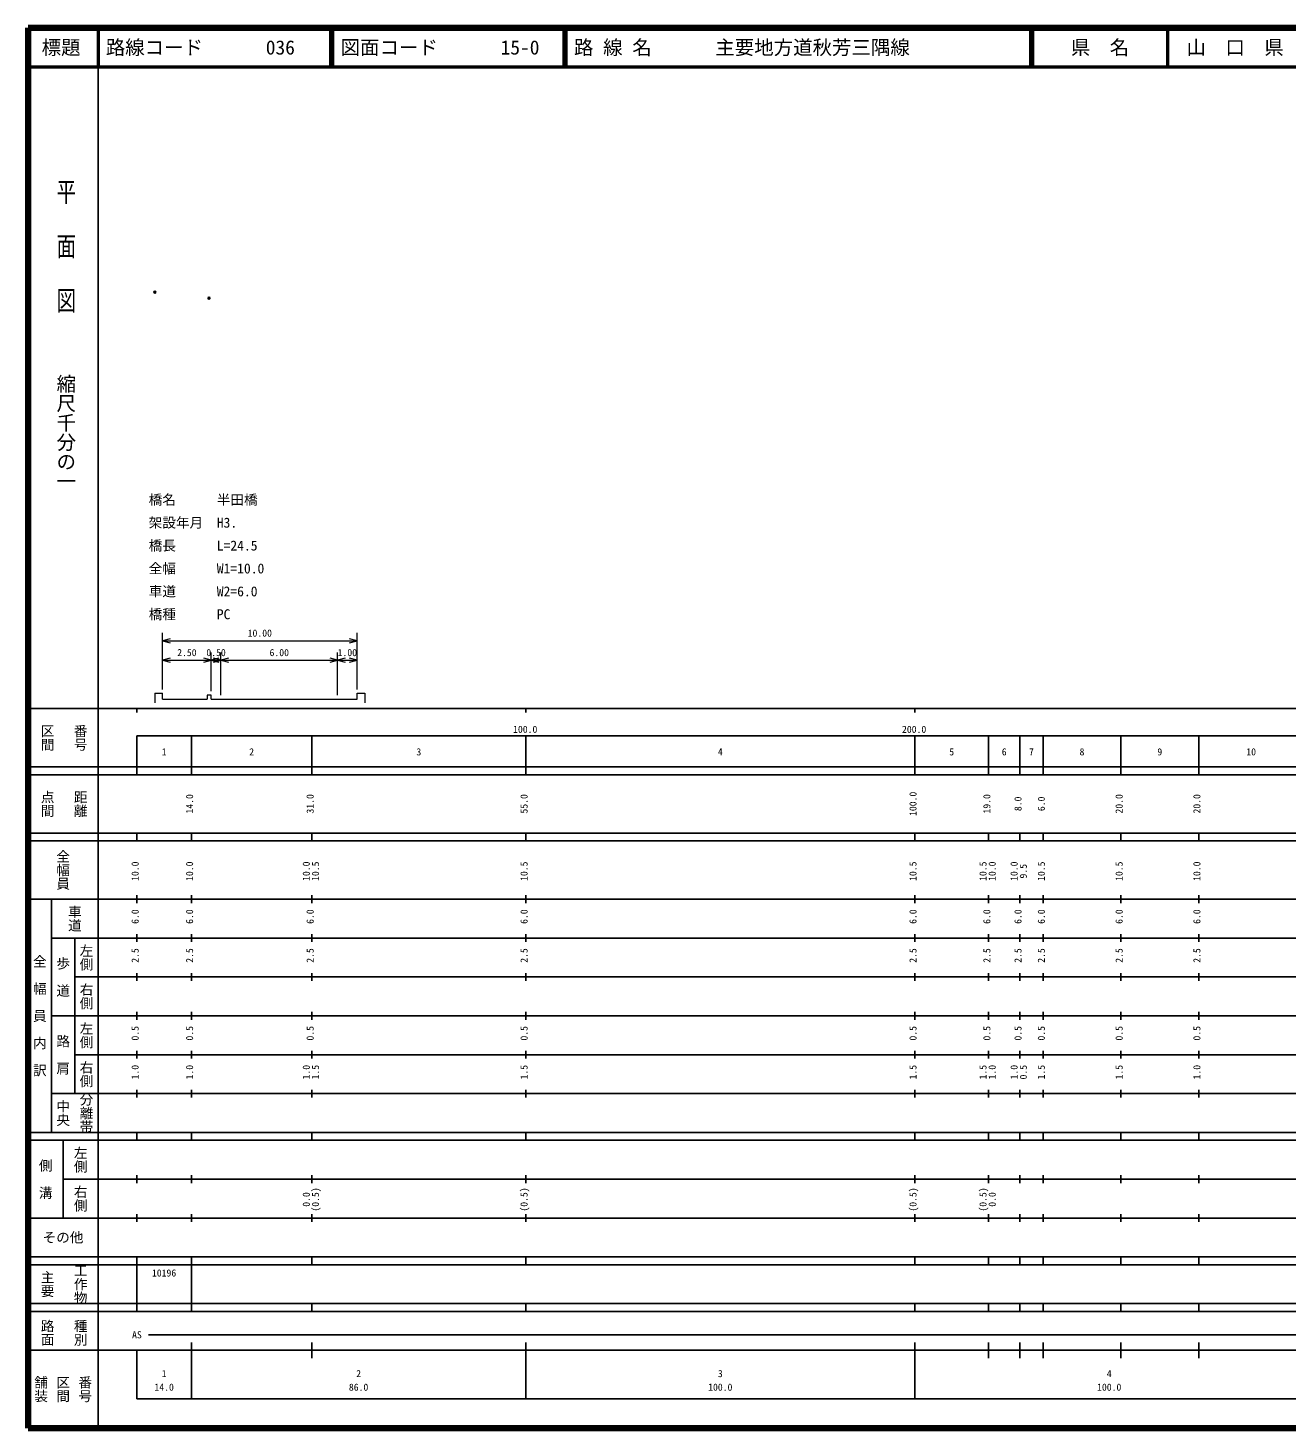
# Model space of a CAD drawing. Units: millimetres on the paper, with parts at other scales. Extents: x 40 to 680, y 20 to 380.
# Drawn here: x 40 to 363.7, y 20 to 380 of the extents above; entities that cross this region are included whole.
import ezdxf
from ezdxf.enums import TextEntityAlignment as Align

# ---------------------------------------------------------------- set-up
doc = ezdxf.new("R2010")
doc.units = ezdxf.units.MM
doc.header["$PDMODE"] = 32
doc.header["$PDSIZE"] = 0.5
doc.layers.add('S-OTRS', color=6, linetype='Continuous')
doc.layers.add('S-TTL-TXT', color=7, linetype='Continuous')
for name, color, linetype, lineweight in [('S-STR-HTXT', 7, 'Continuous', 13), ('S-TTL', 2, 'Continuous', 140), ('S-TTL-BAND', 7, 'Continuous', 25), ('S-TTL-LINE', 7, 'Continuous', 50)]:
    doc.layers.add(name, color=color, linetype=linetype, lineweight=lineweight)
doc.styles.add('@ＭＳ ゴシック', font='')
doc.styles.add('ＭＳ ゴシック', font='')
doc.styles.get('@ＭＳ ゴシック').set_extended_font_data('@MS Gothic')
doc.styles.get('ＭＳ ゴシック').set_extended_font_data('MS Gothic')

msp = doc.modelspace()

# ---------------------------------------------------------------- linework, layer by layer
at = {"layer": 'S-OTRS'}
for p in [(72.634, 312.082), (86.543, 310.496)]:
    msp.add_point(p, dxfattribs=at)
at = {"layer": 'S-STR-HTXT'}
for p, q in [((74.602, 209.933), (74.602, 224.433)), ((124.602, 209.933), (124.602, 224.433)), ((76.533, 222.95), (74.602, 222.433)), ((74.602, 222.433), (124.602, 222.433)), ((74.602, 222.433), (76.533, 221.915)), ((124.602, 222.433), (122.67, 222.95)), ((122.67, 221.915), (124.602, 222.433)), ((76.533, 217.95), (74.602, 217.433)), ((74.602, 217.433), (87.102, 217.433)), ((74.602, 217.433), (76.533, 216.915)), ((87.102, 217.433), (85.17, 217.95)), ((85.17, 216.915), (87.102, 217.433)), ((87.102, 209.433), (87.102, 219.433)), ((89.033, 217.95), (87.102, 217.433)), ((87.102, 217.433), (89.602, 217.433)), ((87.102, 217.433), (89.033, 216.915)), ((89.602, 217.433), (87.67, 217.95)), ((87.67, 216.915), (89.602, 217.433)), ((89.602, 208.433), (89.602, 219.433)), ((91.533, 217.95), (89.602, 217.433)), ((89.602, 217.433), (119.602, 217.433)), ((89.602, 217.433), (91.533, 216.915)), ((119.602, 217.433), (117.67, 217.95)), ((117.67, 216.915), (119.602, 217.433)), ((119.602, 208.433), (119.602, 219.433)), ((121.533, 217.95), (119.602, 217.433)), ((119.602, 217.433), (124.602, 217.433)), ((119.602, 217.433), (121.533, 216.915)), ((124.602, 217.433), (122.67, 217.95)), ((122.67, 216.915), (124.602, 217.433)), ((72.602, 208.933), (74.602, 208.933)), ((72.602, 208.933), (72.602, 206.433)), ((74.602, 207.433), (74.602, 208.933)), ((124.602, 207.433), (124.602, 208.933)), ((124.602, 208.933), (126.602, 208.933)), ((126.602, 208.933), (126.602, 206.433)), ((74.602, 207.433), (86.102, 207.433)), ((87.102, 208.433), (86.102, 208.433)), ((86.102, 208.433), (86.102, 207.433)), ((87.102, 207.433), (87.102, 208.433)), ((87.102, 207.433), (89.602, 207.433)), ((89.602, 207.433), (119.602, 207.433)), ((119.602, 207.433), (124.602, 207.433))]:
    msp.add_line(p, q, dxfattribs=at)
at = {"layer": 'S-TTL'}
for p, q in [((40, 380), (40, 20)), ((680, 380), (40, 380)), ((40, 20), (680, 20))]:
    msp.add_line(p, q, dxfattribs=at)
at = {"layer": 'S-TTL-BAND'}
for p, q in [((58, 370), (58, 20)), ((40, 205), (579, 205)), ((68, 205), (68, 204)), ((168, 205), (168, 204)), ((268, 205), (268, 204)), ((68, 198), (579, 198)), ((68, 198), (68, 188)), ((82, 188), (82, 198)), ((113, 188), (113, 198)), ((168, 188), (168, 198)), ((268, 188), (268, 198)), ((287, 188), (287, 198)), ((295, 188), (295, 198)), ((301, 188), (301, 198)), ((321, 188), (321, 198)), ((341, 188), (341, 198)), ((40, 190), (579, 190)), ((40, 188), (579, 188)), ((40, 173), (579, 173)), ((68, 171), (68, 173)), ((82, 171), (82, 173)), ((113, 171), (113, 173)), ((168, 171), (168, 173)), ((268, 171), (268, 173)), ((287, 171), (287, 173)), ((295, 171), (295, 173)), ((301, 171), (301, 173)), ((321, 171), (321, 173)), ((341, 171), (341, 173)), ((40, 171), (579, 171)), ((40, 156), (579, 156)), ((46, 96), (46, 156)), ((68, 155), (68, 157)), ((82, 155), (82, 157)), ((113, 155), (113, 157)), ((168, 155), (168, 157)), ((268, 155), (268, 157)), ((287, 155), (287, 157)), ((295, 155), (295, 157)), ((301, 155), (301, 157)), ((321, 155), (321, 157)), ((341, 155), (341, 157)), ((46, 146), (579, 146)), ((52, 146), (52, 106)), ((68, 145), (68, 147)), ((82, 145), (82, 147)), ((113, 145), (113, 147)), ((168, 145), (168, 147)), ((268, 145), (268, 147)), ((287, 145), (287, 147)), ((295, 145), (295, 147)), ((301, 145), (301, 147)), ((321, 145), (321, 147)), ((341, 145), (341, 147)), ((68, 135), (68, 137)), ((82, 135), (82, 137)), ((113, 135), (113, 137)), ((168, 135), (168, 137)), ((268, 135), (268, 137)), ((287, 135), (287, 137)), ((295, 135), (295, 137)), ((301, 135), (301, 137)), ((321, 135), (321, 137)), ((341, 135), (341, 137)), ((52, 136), (579, 136)), ((46, 126), (579, 126)), ((68, 125), (68, 127)), ((82, 125), (82, 127)), ((113, 125), (113, 127)), ((168, 125), (168, 127)), ((268, 125), (268, 127)), ((287, 125), (287, 127)), ((295, 125), (295, 127)), ((301, 125), (301, 127)), ((321, 125), (321, 127)), ((341, 125), (341, 127)), ((52, 116), (579, 116)), ((68, 115), (68, 117)), ((82, 115), (82, 117)), ((113, 115), (113, 117)), ((168, 115), (168, 117)), ((268, 115), (268, 117)), ((287, 115), (287, 117)), ((295, 115), (295, 117)), ((301, 115), (301, 117)), ((321, 115), (321, 117)), ((341, 115), (341, 117)), ((46, 106), (579, 106)), ((68, 105), (68, 107)), ((82, 105), (82, 107)), ((113, 105), (113, 107)), ((168, 105), (168, 107)), ((268, 105), (268, 107)), ((287, 105), (287, 107)), ((295, 105), (295, 107)), ((301, 105), (301, 107)), ((321, 105), (321, 107)), ((341, 105), (341, 107)), ((40, 96), (579, 96)), ((40, 94), (579, 94)), ((49, 94), (49, 74)), ((68, 94), (68, 96)), ((82, 94), (82, 96)), ((113, 94), (113, 96)), ((168, 94), (168, 96)), ((268, 94), (268, 96)), ((287, 94), (287, 96)), ((295, 94), (295, 96)), ((301, 94), (301, 96)), ((321, 94), (321, 96)), ((341, 94), (341, 96)), ((49, 84), (579, 84)), ((68, 83), (68, 85)), ((82, 83), (82, 85)), ((113, 83), (113, 85)), ((168, 83), (168, 85)), ((268, 83), (268, 85)), ((287, 83), (287, 85)), ((295, 83), (295, 85)), ((301, 83), (301, 85)), ((321, 83), (321, 85)), ((341, 83), (341, 85)), ((40, 74), (579, 74)), ((68, 73), (68, 75)), ((82, 73), (82, 75)), ((113, 73), (113, 75)), ((168, 73), (168, 75)), ((268, 73), (268, 75)), ((287, 73), (287, 75)), ((295, 73), (295, 75)), ((301, 73), (301, 75)), ((321, 73), (321, 75)), ((341, 73), (341, 75)), ((40, 64), (579, 64)), ((40, 62), (579, 62)), ((68, 62), (68, 64)), ((68, 52), (68, 62)), ((82, 62), (82, 64)), ((82, 52), (82, 62)), ((113, 62), (113, 64)), ((168, 62), (168, 64)), ((268, 62), (268, 64)), ((287, 62), (287, 64)), ((295, 62), (295, 64)), ((301, 62), (301, 64)), ((321, 62), (321, 64)), ((341, 62), (341, 64)), ((40, 52), (579, 52)), ((68, 50), (68, 52)), ((82, 50), (82, 52)), ((113, 50), (113, 52)), ((168, 50), (168, 52)), ((268, 50), (268, 52)), ((287, 50), (287, 52)), ((295, 50), (295, 52)), ((301, 50), (301, 52)), ((321, 50), (321, 52)), ((341, 50), (341, 52)), ((40, 50), (579, 50)), ((71, 44), (565, 44)), ((40, 40), (579, 40)), ((68, 40), (68, 27.5)), ((82, 27.5), (82, 42)), ((113, 38), (113, 42)), ((168, 27.5), (168, 42)), ((268, 27.5), (268, 42)), ((287, 38), (287, 42)), ((295, 38), (295, 42)), ((301, 38), (301, 42)), ((321, 38), (321, 42)), ((341, 38), (341, 42)), ((68, 27.5), (579, 27.5))]:
    msp.add_line(p, q, dxfattribs=at)
at = {"layer": 'S-TTL-LINE'}
for p, q in [((58, 380), (58, 370)), ((117.75, 380), (117.75, 370)), ((118.25, 380), (118.25, 370)), ((177.75, 380), (177.75, 370)), ((178.25, 380), (178.25, 370)), ((297.75, 380), (297.75, 370)), ((298.25, 380), (298.25, 370)), ((333, 380), (333, 370)), ((40, 370), (680, 370))]:
    msp.add_line(p, q, dxfattribs=at)

# ---------------------------------------------------------------- texts
at = {"layer": 'S-STR-HTXT', "style": 'ＭＳ ゴシック'}
for s, p in [('橋名\u3000\u3000\u3000半田橋', (71.04, 256.647)), ('架設年月\u3000H3.', (71.04, 250.756)), ('橋長\u3000\u3000\u3000L=24.5', (71.04, 244.865)), ('全幅\u3000\u3000\u3000W1=10.0', (71.04, 238.974)), ('車道\u3000\u3000\u3000W2=6.0', (71.04, 233.083)), ('橋種\u3000\u3000\u3000PC', (71.04, 227.192))]:
    msp.add_text(s, height=2.566, dxfattribs=at).set_placement(p, align=Align.BOTTOM_LEFT)
for s, p in [('10.00', (99.602, 222.933)), ('2.50', (80.852, 217.933)), ('0.50', (88.352, 217.933)), ('6.00', (104.602, 217.933)), ('1.00', (122.102, 217.933))]:
    msp.add_text(s, height=1.833, dxfattribs=at).set_placement(p, align=Align.BOTTOM_CENTER)
at = {"layer": 'S-TTL-BAND', "style": '@ＭＳ ゴシック', "width": 1.4}
msp.add_text('平  面  図', height=3.666, rotation=270, dxfattribs=at).set_placement((49.777, 306.475), align=Align.MIDDLE_RIGHT)
at = {"layer": 'S-TTL-BAND', "style": '@ＭＳ ゴシック'}
msp.add_text('縮尺千分の一', height=3.666, rotation=270, dxfattribs=at).set_placement((49.777, 261.03), align=Align.MIDDLE_RIGHT)
for s, p in [('区間', (45, 197.5)), ('番号', (53.5, 197.5)), ('点間', (45, 180.5)), ('距離', (53.5, 180.5)), ('全幅員', (49, 163.5)), ('車道', (52, 151)), ('左側', (55, 141)), ('全\u3000幅\u3000員\u3000内\u3000訳', (43, 126)), ('歩\u3000道', (49, 136)), ('右側', (55, 131)), ('左側', (55, 121)), ('路\u3000肩', (49, 116)), ('右側', (55, 111)), ('分離帯', (55, 101)), ('中央', (49, 101)), ('左側', (53.5, 89)), ('側\u3000溝', (44.5, 84)), ('右側', (53.5, 79)), ('工作物', (53.5, 57)), ('主要', (45, 57)), ('路面', (45, 44.5)), ('種別', (53.5, 44.5)), ('舗装', (43.333, 30)), ('区間', (49, 30)), ('番号', (54.667, 30))]:
    msp.add_text(s, height=2.566, rotation=270, dxfattribs=at).set_placement(p, align=Align.MIDDLE_CENTER)
at = {"layer": 'S-TTL-BAND', "style": 'ＭＳ ゴシック'}
for s, p in [('100.0', (167.844, 198.195)), ('200.0', (267.844, 198.195)), ('1', (75, 192.405)), ('2', (97.5, 192.405)), ('3', (140.5, 192.405)), ('4', (218, 192.405)), ('5', (277.5, 192.405)), ('6', (291, 192.405)), ('7', (298, 192.405)), ('8', (311, 192.405)), ('9', (331, 192.405)), ('10', (354.5, 192.405)), ('AS', (68, 42.5)), ('1', (75, 32.523)), ('2', (125, 32.523)), ('3', (218, 32.523)), ('4', (318, 32.523)), ('14.0', (75, 29.033)), ('86.0', (125, 29.033)), ('100.0', (218, 29.033)), ('100.0', (318, 29.033))]:
    msp.add_text(s, height=1.833, dxfattribs=at).set_placement(p, align=Align.BOTTOM_CENTER)
for s, p in [('14.0', (83, 180.5)), ('31.0', (114, 180.5)), ('55.0', (169, 180.5)), ('100.0', (269, 180.5)), ('19.0', (288, 180.5)), ('8.0', (296, 180.5)), ('6.0', (302, 180.5)), ('20.0', (322, 180.5)), ('20.0', (342, 180.5)), ('10.0', (69, 163.174)), ('10.0', (83, 163.174)), ('10.0', (113, 163.174)), ('10.5', (115.37, 163.174)), ('10.5', (169, 163.174)), ('10.5', (269, 163.174)), ('10.5', (287, 163.174)), ('10.0', (289.37, 163.174)), ('10.0', (295, 163.174)), ('9.5', (297.37, 163.174)), ('10.5', (302, 163.174)), ('10.5', (322, 163.174)), ('10.0', (342, 163.174)), ('6.0', (69, 151.5)), ('6.0', (83, 151.5)), ('6.0', (114, 151.5)), ('6.0', (169, 151.5)), ('6.0', (269, 151.5)), ('6.0', (288, 151.5)), ('6.0', (296, 151.5)), ('6.0', (302, 151.5)), ('6.0', (322, 151.5)), ('6.0', (342, 151.5)), ('2.5', (69, 141.5)), ('2.5', (83, 141.5)), ('2.5', (114, 141.5)), ('2.5', (169, 141.5)), ('2.5', (269, 141.5)), ('2.5', (288, 141.5)), ('2.5', (296, 141.5)), ('2.5', (302, 141.5)), ('2.5', (322, 141.5)), ('2.5', (342, 141.5)), ('0.5', (69, 121.5)), ('0.5', (83, 121.5)), ('0.5', (114, 121.5)), ('0.5', (169, 121.5)), ('0.5', (269, 121.5)), ('0.5', (288, 121.5)), ('0.5', (296, 121.5)), ('0.5', (302, 121.5)), ('0.5', (322, 121.5)), ('0.5', (342, 121.5)), ('1.0', (69, 111.5)), ('1.0', (83, 111.5)), ('1.0', (113, 111.5)), ('1.5', (115.37, 111.5)), ('1.5', (169, 111.5)), ('1.5', (269, 111.5)), ('1.5', (287, 111.5)), ('1.0', (289.37, 111.5)), ('1.0', (295, 111.5)), ('0.5', (297.37, 111.5)), ('1.5', (302, 111.5)), ('1.5', (322, 111.5)), ('1.0', (342, 111.5)), ('0.0', (113, 78.764)), ('(0.5)', (115.37, 78.764)), ('(0.5)', (169, 78.764)), ('(0.5)', (269, 78.764)), ('(0.5)', (287, 78.764)), ('0.0', (289.37, 78.764))]:
    msp.add_text(s, height=1.833, rotation=90, dxfattribs=at).set_placement(p, align=Align.BOTTOM_CENTER)
msp.add_text('その他', height=2.566, dxfattribs=at).set_placement((49, 69), align=Align.MIDDLE_CENTER)
msp.add_text('10196', height=1.833, dxfattribs=at).set_placement((71.875, 58.405), align=Align.BOTTOM_LEFT)
at = {"layer": 'S-TTL-TXT', "style": 'ＭＳ ゴシック'}
for s, p in [('標題', (48.5, 375)), ('県\u3000名', (315.625, 375)), ('山\u3000口\u3000県', (350.375, 375))]:
    msp.add_text(s, height=3.666, dxfattribs=at).set_placement(p, align=Align.MIDDLE_CENTER)
for s, p in [('路線コード', (60, 375)), ('036', (101.142, 375)), ('図面コード', (120.38, 375)), ('15-0', (161.521, 375)), ('路 線 名', (180.38, 375)), ('主要地方道秋芳三隅線', (216.734, 375))]:
    msp.add_text(s, height=3.666, dxfattribs=at).set_placement(p, align=Align.MIDDLE_LEFT)

doc.saveas('drawing.dxf')
